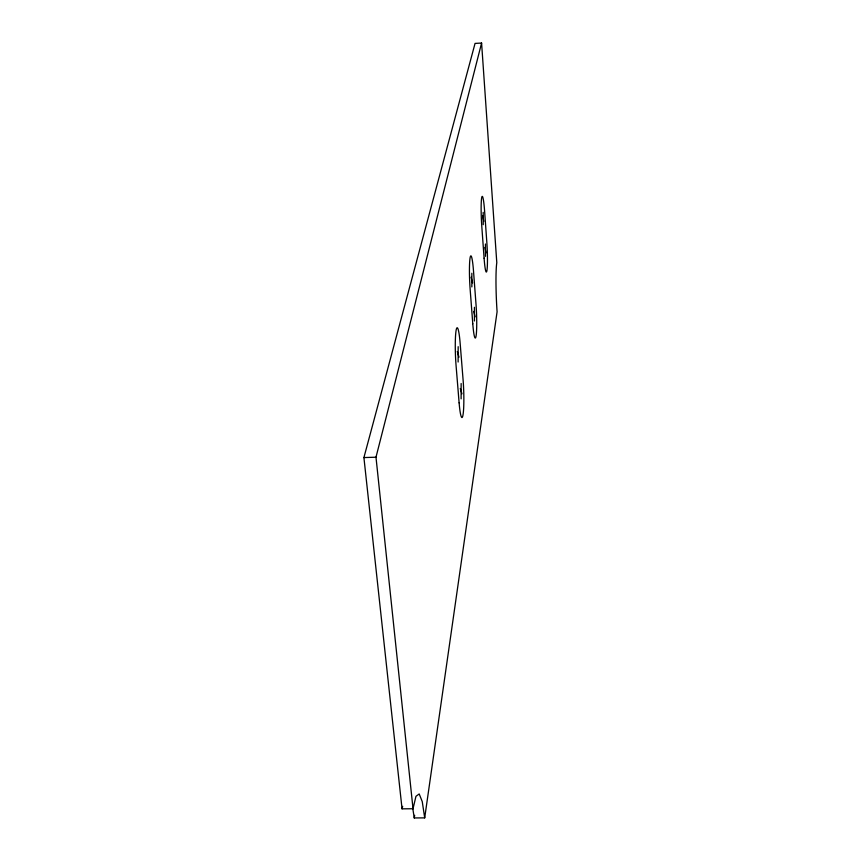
<?xml version="1.0" encoding="UTF-8"?>
<svg xmlns="http://www.w3.org/2000/svg" width="861" height="861" viewBox="0 0 861 861"><rect width="100%" height="100%" fill="white"/><g stroke="black" fill="none" stroke-linecap="round" stroke-linejoin="round"><path stroke-width="1.29" d="M458.127 362.029L458.17 346.682M461.119 398.858L461.141 383.532M424.699 817.875L497.088 311.757A37.034 2.798 87.8 0 1 496.797 262.734L481.59 43.05L475.057 43.405L363.912 457.568L402.055 808.834L413.022 808.748L415.96 796.307L419.199 793.95L422.256 801.613L424.699 817.875L414.259 817.95L412.699 807.952M414.259 817.95L414.658 815.292M402.055 808.834L402.668 806.348M413.022 808.748L375.988 457.213L481.59 43.05M363.912 457.568L375.988 457.213M460.28 388.515L461.98 393.821M457.266 351.482L459.01 357.175M473.711 311.402L475.154 316.837M471.107 277.167L472.581 282.925M484.861 247.441L486.099 252.876M482.569 215.637L483.828 221.352M485.453 244.007L485.496 256.341M483.182 212.333L483.225 224.689M474.433 307.302L474.443 320.97M471.85 273.228L471.85 286.917M459.117 402.84L456.072 365.591A26.626 2.68 88 0 1 456.147 330.161A26.626 2.68 88 0 1 460.161 343.399L463.089 379.841A26.379 2.626 88.1 0 1 463.014 414.905A26.379 2.626 88.1 0 1 459.117 402.84M472.775 323.714L470.149 289.296A24.151 2.196 87.8 0 1 470.117 257.708A24.151 2.196 87.8 0 1 473.507 271.054L476.047 304.783A23.925 2.163 87.9 0 1 476.068 336.081A23.925 2.163 87.9 0 1 472.775 323.714M484.097 258.192L481.783 226.217A22.128 1.83 87.6 0 1 481.686 197.729A22.128 1.83 87.6 0 1 484.592 210.967L486.831 242.339A21.923 1.808 87.7 0 1 486.928 270.58A21.923 1.808 87.7 0 1 484.097 258.192"/></g></svg>
